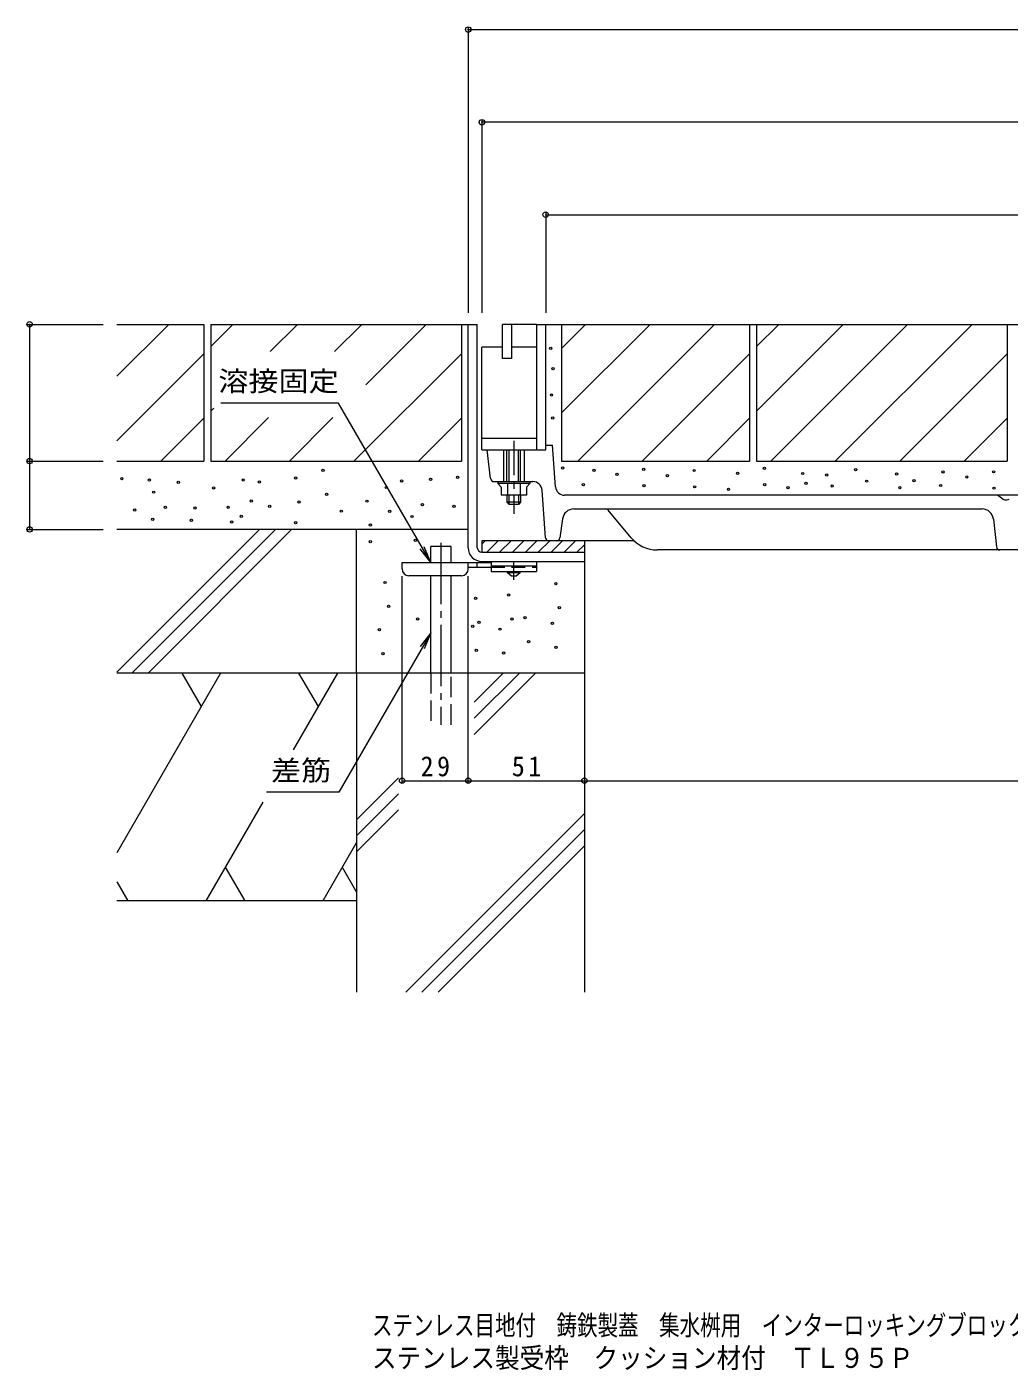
# Model space of a CAD drawing. Units: millimetres at full size, sheet at 1:3. Extents: x -1053 to 1153, y -824 to 816.
# Drawn here: x 39 to 471, y -824 to -235 of the extents above; entities that cross this region are included whole.
import ezdxf
from ezdxf.enums import TextEntityAlignment as Align

# ---------------------------------------------------------------- set-up
doc = ezdxf.new("R2010")
doc.units = ezdxf.units.MM
doc.header["$LTSCALE"] = 3
doc.header["$PDMODE"] = 32
doc.header["$PDSIZE"] = 2.4
for name, pattern in [('CHAIN1', [8, 5, -1, 1, -1]), ('CHAIN2', [12, 9, -1, 1, -1]), ('DASHED2', [3, 2, -1]), ('DASHED3', [4, 3, -1])]:
    doc.linetypes.add(name, pattern=pattern)
for name, color, linetype, lineweight in [('0-1_躯体', 2, 'Continuous', 9), ('0-2_仕上', 3, 'Continuous', 9), ('0-4_その他', 2, 'Continuous', 9), ('0-5_寸法', 7, 'Continuous', 9), ('0-6_ハッチ', 6, 'Continuous', 5), ('0-9', 3, 'Continuous', 9), ('0-E', 7, 'Continuous', 9), ('F-5_F-5ﾚｲﾔ', 2, 'Continuous', 9)]:
    doc.layers.add(name, color=color, linetype=linetype, lineweight=lineweight)
doc.styles.add('ＭＳ ゴシック', font='')
doc.styles.get('ＭＳ ゴシック').set_extended_font_data('MS Gothic')

msp = doc.modelspace()

# ---------------------------------------------------------------- linework, layer by layer
at = {"layer": '0-1_躯体'}
for p, q in [((233.149, -365.465), (237.149, -365.465)), ((233.149, -463.465), (233.149, -365.465)), ((237.149, -463.465), (237.149, -365.465)), ((239.149, -460.465), (239.149, -465.465)), ((284.149, -460.465), (239.149, -460.465)), ((240.616, -460.465), (239.149, -461.932)), ((239.149, -465.465), (284.149, -465.465)), ((246.273, -460.465), (241.273, -465.465)), ((251.93, -460.465), (246.93, -465.465)), ((257.587, -460.465), (252.587, -465.465)), ((263.244, -460.465), (258.243, -465.465)), ((268.9, -460.465), (263.9, -465.465)), ((274.557, -460.465), (269.557, -465.465)), ((280.214, -460.465), (275.214, -465.465)), ((284.149, -462.187), (280.871, -465.465)), ((284.149, -460.465), (284.149, -469.465)), ((239.149, -469.465), (284.149, -469.465))]:
    msp.add_line(p, q, dxfattribs=at)
for radius in [6, 2]:
    msp.add_arc((239.149, -463.465), radius, 180, 270, dxfattribs=at)
at = {"layer": '0-2_仕上'}
for p, q in [((252.149, -365.465), (248.149, -365.465)), ((263.149, -365.465), (248.149, -365.465)), ((252.149, -365.465), (252.149, -380.465)), ((263.149, -365.465), (263.149, -420.465)), ((263.149, -365.465), (905.149, -365.465)), ((267.149, -420.465), (267.149, -365.465)), ((239.149, -420.465), (239.149, -375.465)), ((248.149, -375.465), (239.149, -375.465)), ((263.149, -375.465), (252.149, -375.465)), ((239.149, -415.465), (263.149, -415.465)), ((267.149, -418.465), (270.164, -418.465)), ((271.47, -436.75), (270.164, -418.465)), ((239.149, -420.465), (267.149, -420.465)), ((242.984, -433.151), (241.399, -420.465)), ((248.649, -420.465), (248.649, -434.465)), ((250.149, -434.465), (250.149, -420.465)), ((251.149, -434.465), (251.149, -420.465)), ((255.149, -434.465), (255.149, -420.465)), ((256.149, -434.465), (256.149, -420.465)), ((257.649, -420.465), (257.649, -434.465)), ((244.473, -434.465), (261.567, -434.465)), ((246.149, -434.465), (246.149, -435.265)), ((260.149, -435.265), (246.149, -435.265)), ((246.149, -435.265), (247.624, -436.865)), ((250.386, -435.265), (250.386, -440.465)), ((255.911, -435.265), (255.911, -440.465)), ((260.149, -435.265), (258.674, -436.865)), ((260.149, -434.465), (260.149, -435.265)), ((247.624, -436.865), (247.624, -440.465)), ((250.149, -440.465), (250.149, -443.464)), ((251.149, -444.465), (251.149, -440.465)), ((255.149, -440.465), (255.149, -444.465)), ((256.149, -440.465), (256.149, -443.464)), ((267.049, -459.071), (265.557, -438.18)), ((892.837, -440.465), (275.46, -440.465)), ((467.688, -442.136), (466.009, -440.793)), ((256.149, -443.464), (250.149, -443.464)), ((251.149, -444.465), (250.149, -443.464)), ((255.149, -444.465), (251.149, -444.465)), ((256.149, -443.464), (255.149, -444.465)), ((279.485, -446.465), (458.623, -446.465)), ((304.651, -459.067), (294.598, -447.004)), ((468.625, -442.465), (469.572, -442.465)), ((274.535, -450.757), (273.333, -459.177)), ((463.593, -450.912), (464.95, -463.13)), ((271.848, -460.465), (268.545, -460.465)), ((305.976, -460.465), (271.862, -460.465)), ((852.123, -464.465), (316.174, -464.465))]:
    msp.add_line(p, q, dxfattribs=at)
at = {"layer": '0-2_仕上', "linetype": 'CHAIN1'}
msp.add_line((253.149, -416.642), (253.149, -448.66), dxfattribs=at)
at = {"layer": '0-2_仕上'}
for points in [[(252.149, -380.465), (248.149, -380.465), (248.149, -365.465)], [(258.674, -436.865), (258.674, -440.465), (247.624, -440.465)]]:
    msp.add_lwpolyline(points, dxfattribs=at)
for centre, radius, start, end in [((244.473, -432.965), 1.5, 187.12479, 270), ((261.567, -438.465), 4, 4.08566, 90), ((275.46, -436.465), 4, 184.08566, 270), ((465.072, -441.965), 1.5, 51.34048, 90), ((279.485, -451.465), 5, 90, 171.86966), ((293.446, -447.965), 1.5, 39.80606, 90), ((458.623, -451.465), 5, 6.34023, 90), ((468.625, -440.965), 1.5, 231.34048, 270), ((469.572, -440.965), 1.5, 270, 308.65988), ((268.545, -458.965), 1.5, 184.08575, 270), ((271.848, -458.965), 1.5, 270, 351.8707), ((316.174, -449.465), 15, 219.80562, 270), ((466.441, -462.965), 1.5, 186.34013, 270)]:
    msp.add_arc(centre, radius, start, end, dxfattribs=at)
at = {"layer": '0-4_その他', "color": 7}
for p, q in [((233.149, -235.206), (233.149, -360.465)), ((233.149, -236.106), (935.149, -236.106)), ((239.149, -275.842), (239.149, -360.465)), ((929.149, -276.742), (239.149, -276.742)), ((267.149, -316.425), (267.149, -360.465)), ((267.149, -317.325), (901.149, -317.325)), ((39.783, -365.465), (72.949, -365.465)), ((40.683, -365.465), (40.683, -425.465)), ((39.783, -425.465), (72.949, -425.465)), ((40.683, -425.465), (40.683, -455.465)), ((39.783, -455.465), (72.949, -455.465)), ((204.149, -566.613), (204.149, -475.964)), ((233.149, -566.613), (233.149, -475.964)), ((204.149, -565.713), (233.149, -565.713)), ((233.149, -565.713), (284.149, -565.713)), ((284.149, -565.713), (884.149, -565.713))]:
    msp.add_line(p, q, dxfattribs=at)
for p in [(233.149, -236.106), (239.149, -276.742), (267.149, -317.325), (40.683, -365.465), (40.683, -425.465), (40.683, -455.465), (204.149, -565.713), (233.149, -565.713), (284.149, -565.713)]:
    msp.add_point(p, dxfattribs=at)
at = {"layer": '0-5_寸法'}
for p, q in [((176.281, -399.974), (124.615, -399.974)), ((216.69, -469.964), (176.281, -399.974)), ((216.69, -469.964), (212.125, -464.014)), ((216.69, -469.964), (213.82, -463.035)), ((216.69, -500.851), (176.304, -570.801)), ((216.69, -500.851), (212.125, -506.801)), ((216.69, -500.851), (213.82, -507.78)), ((176.304, -570.801), (144.635, -570.801))]:
    msp.add_line(p, q, dxfattribs=at)
at = {"layer": '0-6_ハッチ'}
for p, q in [((78.949, -518.027), (141.511, -455.465)), ((233.149, -455.465), (78.949, -455.465)), ((85.582, -518.465), (148.582, -455.465)), ((92.653, -518.465), (155.653, -455.465)), ((184.149, -518.465), (184.149, -455.465)), ((225.69, -462.964), (216.69, -462.964)), ((216.69, -469.964), (216.69, -462.964)), ((225.69, -469.964), (225.69, -462.964)), ((284.149, -469.465), (284.149, -658.465)), ((216.69, -518.465), (216.69, -475.764)), ((225.69, -518.465), (225.69, -475.764)), ((124.475, -518.465), (78.949, -597.318)), ((107.427, -518.465), (115.951, -533.228)), ((175.777, -518.465), (156.286, -552.223)), ((158.73, -518.465), (167.253, -533.228)), ((184.149, -518.465), (184.149, -658.465)), ((235.702, -531.274), (248.511, -518.465)), ((235.702, -538.345), (255.582, -518.465)), ((235.702, -545.416), (262.653, -518.465)), ((184.149, -582.827), (202.582, -564.394)), ((184.149, -589.898), (202.582, -571.465)), ((143.029, -575.187), (118.042, -618.465)), ((184.149, -596.969), (202.582, -578.536)), ((205.791, -658.465), (284.149, -580.107)), ((212.862, -658.465), (284.149, -587.178)), ((184.149, -592.822), (169.344, -618.465)), ((219.933, -658.465), (284.149, -594.249)), ((126.566, -603.701), (135.089, -618.465)), ((177.868, -603.701), (184.149, -614.58)), ((78.949, -610.084), (83.787, -618.465)), ((184.149, -618.465), (78.949, -618.465))]:
    msp.add_line(p, q, dxfattribs=at)
at = {"layer": '0-6_ハッチ', "linetype": 'CHAIN2'}
msp.add_line((221.19, -461.272), (221.19, -541.131), dxfattribs=at)
at = {"layer": '0-6_ハッチ', "linetype": 'DASHED3'}
for p, q in [((216.69, -518.465), (216.69, -541.131)), ((225.69, -541.131), (225.69, -518.465))]:
    msp.add_line(p, q, dxfattribs=at)
at = {"layer": '0-6_ハッチ'}
msp.add_lwpolyline([(284.149, -518.465), (184.149, -518.465), (78.949, -518.465)], dxfattribs=at)
at = {"layer": '0-9', "color": 4}
for p, q in [((233.149, -472.764), (233.149, -469.964)), ((237.149, -471.964), (237.149, -469.964)), ((230.149, -475.764), (207.149, -475.764)), ((233.144, -471.964), (243.149, -471.964))]:
    msp.add_line(p, q, dxfattribs=at)
at = {"layer": '0-9'}
for p, q in [((243.149, -469.465), (263.149, -469.465)), ((243.149, -469.465), (243.149, -473.965)), ((243.149, -471.465), (263.149, -471.465)), ((263.149, -469.465), (263.149, -473.965)), ((243.149, -473.965), (263.149, -473.965))]:
    msp.add_line(p, q, dxfattribs=at)
at = {"layer": '0-9', "color": 4, "linetype": 'CHAIN1'}
msp.add_line((253.149, -477.512), (253.149, -469.465), dxfattribs=at)
at = {"layer": '0-9', "linetype": 'DASHED2'}
msp.add_line((243.149, -471.965), (263.149, -471.965), dxfattribs=at)
at = {"layer": '0-9', "color": 2}
for p, q in [((250.399, -474.464), (250.399, -473.965)), ((252.149, -475.964), (250.399, -474.464)), ((255.899, -474.464), (250.399, -474.464)), ((254.149, -475.964), (252.149, -475.964)), ((255.899, -474.464), (254.149, -475.964)), ((255.899, -474.464), (255.899, -473.965))]:
    msp.add_line(p, q, dxfattribs=at)
at = {"layer": '0-9', "color": 4}
msp.add_lwpolyline([(204.149, -472.764), (204.149, -469.964), (243.149, -469.964)], dxfattribs=at)
for centre, start, end in [((207.149, -472.764), 180, 270), ((230.149, -472.764), 270, 0)]:
    msp.add_arc(centre, 3, start, end, dxfattribs=at)
at = {"layer": '0-E', "color": 2}
for p, q in [((78.949, -365.465), (117.149, -365.465)), ((78.949, -388.258), (101.742, -365.465)), ((117.149, -365.465), (117.149, -425.465)), ((120.149, -375.205), (129.889, -365.465)), ((120.149, -365.465), (230.149, -365.465)), ((120.149, -365.465), (120.149, -425.465)), ((146.205, -377.433), (158.173, -365.465)), ((174.489, -377.433), (186.457, -365.465)), ((188.159, -392.047), (214.742, -365.465)), ((230.149, -365.465), (230.149, -425.465)), ((230.149, -365.465), (233.149, -365.465)), ((274.149, -365.465), (274.149, -425.465)), ((274.149, -365.465), (356.649, -365.465)), ((274.149, -375.989), (284.673, -365.465)), ((274.149, -404.273), (312.957, -365.465)), ((281.242, -425.465), (341.242, -365.465)), ((356.649, -365.465), (356.649, -425.465)), ((359.649, -365.465), (359.649, -425.465)), ((359.649, -375.205), (369.389, -365.465)), ((359.649, -403.489), (397.673, -365.465)), ((359.649, -365.465), (469.649, -365.465)), ((365.957, -425.465), (425.957, -365.465)), ((394.242, -425.465), (454.242, -365.465)), ((469.649, -365.465), (469.649, -425.465)), ((78.949, -416.542), (117.149, -378.342)), ((183.026, -425.465), (230.149, -378.342)), ((309.526, -425.465), (356.649, -378.342)), ((422.526, -425.465), (469.649, -378.342)), ((98.31, -425.465), (117.149, -406.626)), ((120.149, -403.489), (121.453, -402.185)), ((126.457, -425.465), (145.53, -406.392)), ((154.742, -425.465), (173.815, -406.392)), ((211.31, -425.465), (230.149, -406.626)), ((337.81, -425.465), (356.649, -406.626)), ((450.81, -425.465), (469.649, -406.626)), ((78.949, -425.465), (117.149, -425.465)), ((120.149, -425.465), (230.149, -425.465)), ((274.149, -425.465), (356.649, -425.465)), ((359.649, -425.465), (469.649, -425.465))]:
    msp.add_line(p, q, dxfattribs=at)
at = {"layer": '0-E'}
for centre in [(269.361, -376.017), (270.384, -384.887), (269.702, -396.488), (270.213, -406.552), (169.484, -429.563), (274.562, -428.518), (288.296, -429.497), (310.174, -429.096), (332.309, -429.595), (351.328, -430.814), (363.099, -428.597), (403.147, -429.231), (441.46, -430.188), (463.714, -430.179), (81.162, -433.12), (93.274, -433.803), (105.898, -434.826), (134.387, -433.803), (141.552, -434.656), (157.417, -432.864), (203.932, -434.172), (216.626, -433.419), (228.497, -432.58), (283.69, -435.809), (298.403, -431.314), (310.345, -436.261), (320.538, -431.813), (363.269, -435.761), (379.92, -430.907), (381.357, -435.217), (390.456, -431.625), (392.85, -436.414), (407.936, -434.259), (421.106, -431.146), (428.769, -434.02), (440.502, -436.175), (451.944, -432.397), (95.151, -439.091), (121.422, -437.214), (171.019, -440.054), (197.195, -437.052), (332.48, -436.76), (347.354, -437.851), (373.454, -437.133), (422.543, -437.133), (463.885, -437.344), (86.792, -446.938), (100.269, -445.744), (113.234, -446.085), (127.808, -445.703), (137.969, -443.015), (146.069, -445.268), (158.952, -443.356), (177.471, -447.424), (188.707, -443.044), (198.73, -447.544), (213.03, -444.635), (226.94, -445.268), (94.7, -450.974), (111.676, -451.418), (129.317, -452.195), (133.533, -449.754), (157.388, -452.527), (190.242, -453.535), (208.429, -449.784), (209.964, -460.275), (190.186, -460.764), (196.695, -478.743), (271.589, -479.242), (198.231, -489.234), (236.389, -485.733), (250.868, -484.235), (273.124, -489.734), (210.925, -494.72), (252.404, -494.727), (258.108, -494.221), (194.199, -499.464), (235.141, -497.966), (237.924, -496.224), (247.124, -499.214), (270.091, -496.717), (259.643, -504.712), (271.626, -507.209), (195.734, -509.955), (236.676, -508.457), (248.659, -509.705)]:
    msp.add_circle(centre, 0.5, dxfattribs=at)

# ---------------------------------------------------------------- texts
at = {"layer": '0-4_その他', "char_height": 8.798, "attachment_point": 7, "style": 'ＭＳ ゴシック'}
for s, insert in [('\\T1.27;\\W0.95;29', (212.274, -563.913)), ('\\T1.27;\\W0.95;51', (252.274, -563.913))]:
    msp.add_mtext(s, dxfattribs=dict(at, insert=insert))
at = {"layer": '0-5_寸法', "color": 2, "style": 'ＭＳ ゴシック', "width": 1.1}
for s, p in [('溶接固定', (123.496, -397.404)), ('差筋', (146.614, -568.232))]:
    msp.add_text(s, height=8.798, dxfattribs=at).set_placement(p, align=Align.BOTTOM_LEFT)
at = {"layer": 'F-5_F-5ﾚｲﾔ', "style": 'ＭＳ ゴシック'}
for s, width, p in [('ステンレス目地付\u3000鋳鉄製蓋\u3000集水桝用\u3000インターロッキングブロック用\u3000充填深さ７５ｍｍ ＳＩＷ－１４－６００（Ｐ＝１５）', 0.75, (190.916, -811.723)), ('ステンレス製受枠\u3000クッション材付\u3000ＴＬ９５Ｐ', 0.9, (190.916, -826.038))]:
    msp.add_text(s, height=8.798, dxfattribs=dict(at, width=width)).set_placement(p, align=Align.BOTTOM_LEFT)

doc.saveas('drawing.dxf')
